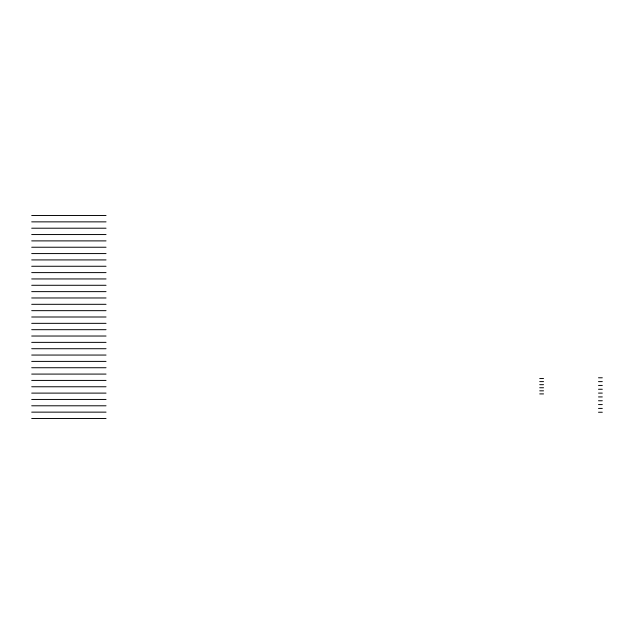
<?xml version="1.0" encoding="UTF-8"?>
<svg xmlns="http://www.w3.org/2000/svg" width="634" height="634" viewBox="0 0 634 634"><rect width="100%" height="100%" fill="white"/><g stroke="black" fill="none" stroke-linecap="round" stroke-linejoin="round"><path stroke-width="0.95" d="M31.7 215.52L106.037 215.52M31.7 221.86L106.037 221.86M31.7 228.208L106.037 228.208M31.7 234.548L106.037 234.548M31.7 240.888L106.037 240.888M31.7 247.236L106.037 247.236M31.7 253.576L106.037 253.576M31.7 259.916L106.037 259.916M31.7 266.264L106.037 266.264M31.7 272.604L106.037 272.604M31.7 278.944L106.037 278.944M31.7 285.284L106.037 285.284M31.7 291.632L106.037 291.632M31.7 297.972L106.037 297.972M31.7 304.312L106.037 304.312M31.7 310.66L106.037 310.66M31.7 317L106.037 317M31.7 323.34L106.037 323.34M31.7 329.688L106.037 329.688M31.7 336.028L106.037 336.028M31.7 342.368L106.037 342.368M31.7 348.716L106.037 348.716M31.7 355.056L106.037 355.056M31.7 361.396L106.037 361.396M31.7 367.736L106.037 367.736M31.7 374.084L106.037 374.084M598.496 377.785L602.3 377.785M539.732 378.538L543.536 378.538M31.7 380.424L106.037 380.424M539.732 381.613L543.536 381.613M598.496 381.613L602.3 381.613M539.732 384.687L543.536 384.687M598.496 385.44L602.3 385.44M31.7 386.764L106.037 386.764M539.732 387.754L543.536 387.754M598.496 389.268L602.3 389.268M539.732 390.829L543.536 390.829M31.7 393.112L106.037 393.112M598.496 393.096L602.3 393.096M539.732 393.904L543.536 393.904M598.496 396.924L602.3 396.924M31.7 399.452L106.037 399.452M598.496 400.751L602.3 400.751M598.496 404.579L602.3 404.579M31.7 405.792L106.037 405.792M598.496 408.407L602.3 408.407M31.7 412.14L106.037 412.14M598.496 412.243L602.3 412.243M31.7 418.48L106.037 418.48"/></g></svg>
